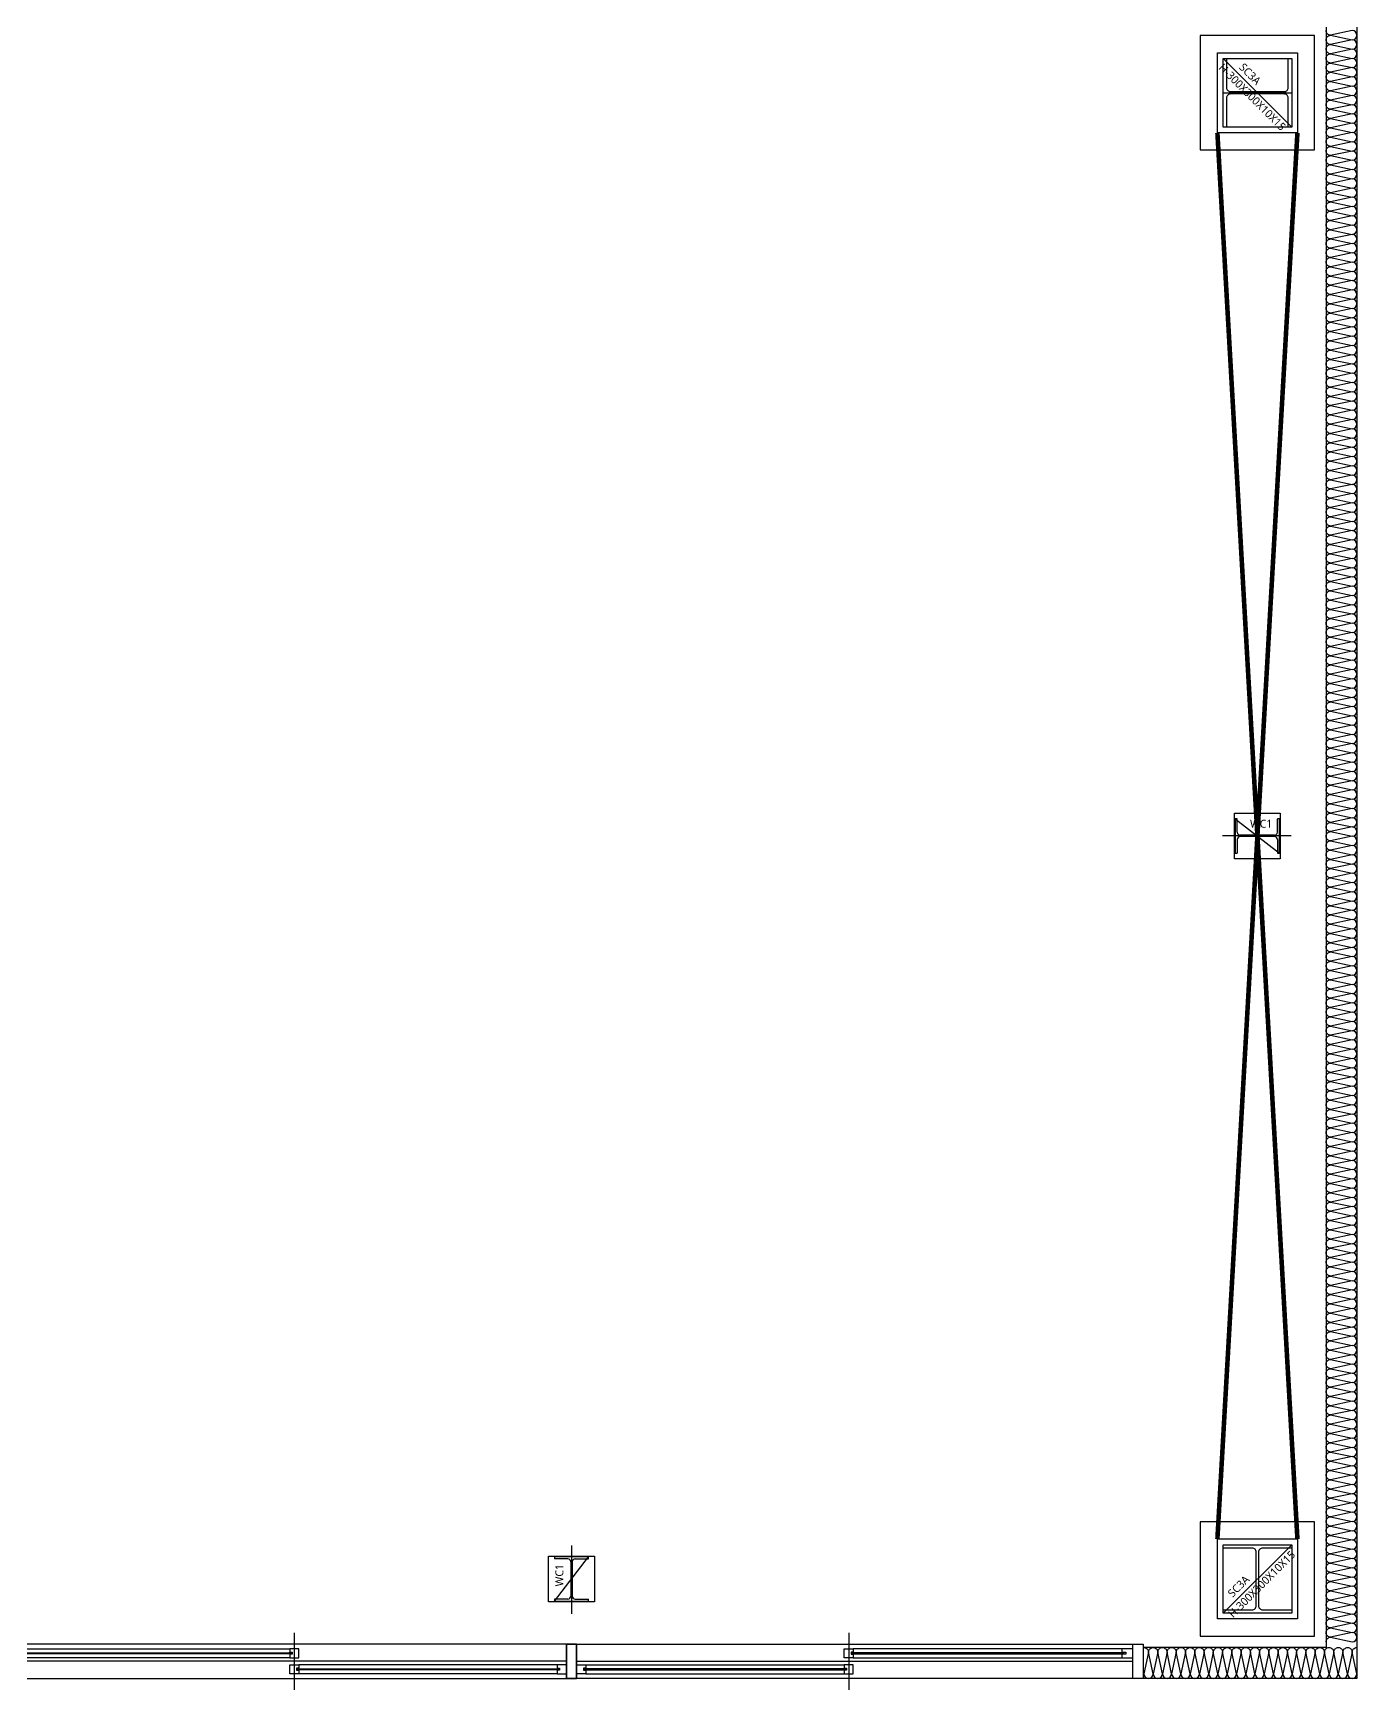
# Model space of a CAD drawing. Header units: millimetres. Extents: x -168200 to 504600, y -244718 to -125918.
# Drawn here: x -61055 to -55265, y -202303 to -195057 of the extents above; entities that cross this region are included whole.
import ezdxf
from ezdxf.enums import TextEntityAlignment as Align

# ---------------------------------------------------------------- set-up
doc = ezdxf.new("R2010")
doc.units = ezdxf.units.MM
doc.linetypes.add('CONTINOUS', pattern=[0])
doc.linetypes.add('PHANTOM2', pattern=[1.25, 0.625, -0.125, 0.125, -0.125, 0.125, -0.125])
doc.layers.add('arch', color=8, linetype='Continuous')
doc.styles.add('스타일1', font='malgun.ttf')

# ---------------------------------------------------------------- blocks, each defined once
blk = doc.blocks.new('*U487')
at = {"color": 0}
for points in [[(-3942.2, 0, -0.414214), (-3957.2, 15), (-3942.2, 85, 1), (-3972.2, 85), (-3957.2, 15, -0.414214), (-3972.2, 0, 0.414214)], [(-3912.2, 0, -0.414214), (-3927.2, 15), (-3912.2, 85, 1), (-3942.2, 85), (-3927.2, 15, -0.414214), (-3942.2, 0, 0.414214)], [(-3882.2, 0, -0.414214), (-3897.2, 15), (-3882.2, 85, 1), (-3912.2, 85), (-3897.2, 15, -0.414214), (-3912.2, 0, 0.414214)], [(-3852.2, 0, -0.414214), (-3867.2, 15), (-3852.2, 85, 1), (-3882.2, 85), (-3867.2, 15, -0.414214), (-3882.2, 0, 0.414214)], [(-3822.2, 0, -0.414214), (-3837.2, 15), (-3822.2, 85, 1), (-3852.2, 85), (-3837.2, 15, -0.414214), (-3852.2, 0, 0.414214)], [(-3792.2, 0, -0.414214), (-3807.2, 15), (-3792.2, 85, 1), (-3822.2, 85), (-3807.2, 15, -0.414214), (-3822.2, 0, 0.414214)], [(-3762.2, 0, -0.414214), (-3777.2, 15), (-3762.2, 85, 1), (-3792.2, 85), (-3777.2, 15, -0.414214), (-3792.2, 0, 0.414214)], [(-3732.2, 0, -0.414214), (-3747.2, 15), (-3732.2, 85, 1), (-3762.2, 85), (-3747.2, 15, -0.414214), (-3762.2, 0, 0.414214)], [(-3702.2, 0, -0.414214), (-3717.2, 15), (-3702.2, 85, 1), (-3732.2, 85), (-3717.2, 15, -0.414214), (-3732.2, 0, 0.414214)], [(-3672.2, 0, -0.414214), (-3687.2, 15), (-3672.2, 85, 1), (-3702.2, 85), (-3687.2, 15, -0.414214), (-3702.2, 0, 0.414214)], [(-3642.2, 0, -0.414214), (-3657.2, 15), (-3642.2, 85, 1), (-3672.2, 85), (-3657.2, 15, -0.414214), (-3672.2, 0, 0.414214)], [(-3612.2, 0, -0.414214), (-3627.2, 15), (-3612.2, 85, 1), (-3642.2, 85), (-3627.2, 15, -0.414214), (-3642.2, 0, 0.414214)], [(-3582.2, 0, -0.414214), (-3597.2, 15), (-3582.2, 85, 1), (-3612.2, 85), (-3597.2, 15, -0.414214), (-3612.2, 0, 0.414214)], [(-3552.2, 0, -0.414214), (-3567.2, 15), (-3552.2, 85, 1), (-3582.2, 85), (-3567.2, 15, -0.414214), (-3582.2, 0, 0.414214)], [(-3522.2, 0, -0.414214), (-3537.2, 15), (-3522.2, 85, 1), (-3552.2, 85), (-3537.2, 15, -0.414214), (-3552.2, 0, 0.414214)], [(-3492.2, 0, -0.414214), (-3507.2, 15), (-3492.2, 85, 1), (-3522.2, 85), (-3507.2, 15, -0.414214), (-3522.2, 0, 0.414214)], [(-3462.2, 0, -0.414214), (-3477.2, 15), (-3462.2, 85, 1), (-3492.2, 85), (-3477.2, 15, -0.414214), (-3492.2, 0, 0.414214)], [(-3432.2, 0, -0.414214), (-3447.2, 15), (-3432.2, 85, 1), (-3462.2, 85), (-3447.2, 15, -0.414214), (-3462.2, 0, 0.414214)], [(-3402.2, 0, -0.414214), (-3417.2, 15), (-3402.2, 85, 1), (-3432.2, 85), (-3417.2, 15, -0.414214), (-3432.2, 0, 0.414214)], [(-3372.2, 0, -0.414214), (-3387.2, 15), (-3372.2, 85, 1), (-3402.2, 85), (-3387.2, 15, -0.414214), (-3402.2, 0, 0.414214)], [(-3342.2, 0, -0.414214), (-3357.2, 15), (-3342.2, 85, 1), (-3372.2, 85), (-3357.2, 15, -0.414214), (-3372.2, 0, 0.414214)], [(-3312.2, 0, -0.414214), (-3327.2, 15), (-3312.2, 85, 1), (-3342.2, 85), (-3327.2, 15, -0.414214), (-3342.2, 0, 0.414214)], [(-3282.2, 0, -0.414214), (-3297.2, 15), (-3282.2, 85, 1), (-3312.2, 85), (-3297.2, 15, -0.414214), (-3312.2, 0, 0.414214)], [(-3252.2, 0, -0.414214), (-3267.2, 15), (-3252.2, 85, 1), (-3282.2, 85), (-3267.2, 15, -0.414214), (-3282.2, 0, 0.414214)], [(-3222.2, 0, -0.414214), (-3237.2, 15), (-3222.2, 85, 1), (-3252.2, 85), (-3237.2, 15, -0.414214), (-3252.2, 0, 0.414214)], [(-3192.2, 0, -0.414214), (-3207.2, 15), (-3192.2, 85, 1), (-3222.2, 85), (-3207.2, 15, -0.414214), (-3222.2, 0, 0.414214)], [(-3162.2, 0, -0.414214), (-3177.2, 15), (-3162.2, 85, 1), (-3192.2, 85), (-3177.2, 15, -0.414214), (-3192.2, 0, 0.414214)], [(-3132.2, 0, -0.414214), (-3147.2, 15), (-3132.2, 85, 1), (-3162.2, 85), (-3147.2, 15, -0.414214), (-3162.2, 0, 0.414214)], [(-3102.2, 0, -0.414214), (-3117.2, 15), (-3102.2, 85, 1), (-3132.2, 85), (-3117.2, 15, -0.414214), (-3132.2, 0, 0.414214)], [(-3072.2, 0, -0.414214), (-3087.2, 15), (-3072.2, 85, 1), (-3102.2, 85), (-3087.2, 15, -0.414214), (-3102.2, 0, 0.414214)], [(-3042.2, 0, -0.414214), (-3057.2, 15), (-3042.2, 85, 1), (-3072.2, 85), (-3057.2, 15, -0.414214), (-3072.2, 0, 0.414214)], [(-3012.2, 0, -0.414214), (-3027.2, 15), (-3012.2, 85, 1), (-3042.2, 85), (-3027.2, 15, -0.414214), (-3042.2, 0, 0.414214)], [(-2982.2, 0, -0.414214), (-2997.2, 15), (-2982.2, 85, 1), (-3012.2, 85), (-2997.2, 15, -0.414214), (-3012.2, 0, 0.414214)], [(-2952.2, 0, -0.414214), (-2967.2, 15), (-2952.2, 85, 1), (-2982.2, 85), (-2967.2, 15, -0.414214), (-2982.2, 0, 0.414214)], [(-2922.2, 0, -0.414214), (-2937.2, 15), (-2922.2, 85, 1), (-2952.2, 85), (-2937.2, 15, -0.414214), (-2952.2, 0, 0.414214)], [(-2892.2, 0, -0.414214), (-2907.2, 15), (-2892.2, 85, 1), (-2922.2, 85), (-2907.2, 15, -0.414214), (-2922.2, 0, 0.414214)], [(-2862.2, 0, -0.414214), (-2877.2, 15), (-2862.2, 85, 1), (-2892.2, 85), (-2877.2, 15, -0.414214), (-2892.2, 0, 0.414214)], [(-2832.2, 0, -0.414214), (-2847.2, 15), (-2832.2, 85, 1), (-2862.2, 85), (-2847.2, 15, -0.414214), (-2862.2, 0, 0.414214)], [(-2802.2, 0, -0.414214), (-2817.2, 15), (-2802.2, 85, 1), (-2832.2, 85), (-2817.2, 15, -0.414214), (-2832.2, 0, 0.414214)], [(-2772.2, 0, -0.414214), (-2787.2, 15), (-2772.2, 85, 1), (-2802.2, 85), (-2787.2, 15, -0.414214), (-2802.2, 0, 0.414214)], [(-2742.2, 0, -0.414214), (-2757.2, 15), (-2742.2, 85, 1), (-2772.2, 85), (-2757.2, 15, -0.414214), (-2772.2, 0, 0.414214)], [(-2712.2, 0, -0.414214), (-2727.2, 15), (-2712.2, 85, 1), (-2742.2, 85), (-2727.2, 15, -0.414214), (-2742.2, 0, 0.414214)], [(-2682.2, 0, -0.414214), (-2697.2, 15), (-2682.2, 85, 1), (-2712.2, 85), (-2697.2, 15, -0.414214), (-2712.2, 0, 0.414214)], [(-2652.2, 0, -0.414214), (-2667.2, 15), (-2652.2, 85, 1), (-2682.2, 85), (-2667.2, 15, -0.414214), (-2682.2, 0, 0.414214)], [(-2622.2, 0, -0.414214), (-2637.2, 15), (-2622.2, 85, 1), (-2652.2, 85), (-2637.2, 15, -0.414214), (-2652.2, 0, 0.414214)], [(-2592.2, 0, -0.414214), (-2607.2, 15), (-2592.2, 85, 1), (-2622.2, 85), (-2607.2, 15, -0.414214), (-2622.2, 0, 0.414214)], [(-2562.2, 0, -0.414214), (-2577.2, 15), (-2562.2, 85, 1), (-2592.2, 85), (-2577.2, 15, -0.414214), (-2592.2, 0, 0.414214)], [(-2532.2, 0, -0.414214), (-2547.2, 15), (-2532.2, 85, 1), (-2562.2, 85), (-2547.2, 15, -0.414214), (-2562.2, 0, 0.414214)], [(-2502.2, 0, -0.414214), (-2517.2, 15), (-2502.2, 85, 1), (-2532.2, 85), (-2517.2, 15, -0.414214), (-2532.2, 0, 0.414214)], [(-2472.2, 0, -0.414214), (-2487.2, 15), (-2472.2, 85, 1), (-2502.2, 85), (-2487.2, 15, -0.414214), (-2502.2, 0, 0.414214)], [(-2442.2, 0, -0.414214), (-2457.2, 15), (-2442.2, 85, 1), (-2472.2, 85), (-2457.2, 15, -0.414214), (-2472.2, 0, 0.414214)], [(-2412.2, 0, -0.414214), (-2427.2, 15), (-2412.2, 85, 1), (-2442.2, 85), (-2427.2, 15, -0.414214), (-2442.2, 0, 0.414214)], [(-2382.2, 0, -0.414214), (-2397.2, 15), (-2382.2, 85, 1), (-2412.2, 85), (-2397.2, 15, -0.414214), (-2412.2, 0, 0.414214)], [(-2352.2, 0, -0.414214), (-2367.2, 15), (-2352.2, 85, 1), (-2382.2, 85), (-2367.2, 15, -0.414214), (-2382.2, 0, 0.414214)], [(-2322.2, 0, -0.414214), (-2337.2, 15), (-2322.2, 85, 1), (-2352.2, 85), (-2337.2, 15, -0.414214), (-2352.2, 0, 0.414214)], [(-2292.2, 0, -0.414214), (-2307.2, 15), (-2292.2, 85, 1), (-2322.2, 85), (-2307.2, 15, -0.414214), (-2322.2, 0, 0.414214)], [(-2262.2, 0, -0.414214), (-2277.2, 15), (-2262.2, 85, 1), (-2292.2, 85), (-2277.2, 15, -0.414214), (-2292.2, 0, 0.414214)], [(-2232.2, 0, -0.414214), (-2247.2, 15), (-2232.2, 85, 1), (-2262.2, 85), (-2247.2, 15, -0.414214), (-2262.2, 0, 0.414214)], [(-2202.2, 0, -0.414214), (-2217.2, 15), (-2202.2, 85, 1), (-2232.2, 85), (-2217.2, 15, -0.414214), (-2232.2, 0, 0.414214)], [(-2172.2, 0, -0.414214), (-2187.2, 15), (-2172.2, 85, 1), (-2202.2, 85), (-2187.2, 15, -0.414214), (-2202.2, 0, 0.414214)], [(-2142.2, 0, -0.414214), (-2157.2, 15), (-2142.2, 85, 1), (-2172.2, 85), (-2157.2, 15, -0.414214), (-2172.2, 0, 0.414214)], [(-2112.2, 0, -0.414214), (-2127.2, 15), (-2112.2, 85, 1), (-2142.2, 85), (-2127.2, 15, -0.414214), (-2142.2, 0, 0.414214)], [(-2082.2, 0, -0.414214), (-2097.2, 15), (-2082.2, 85, 1), (-2112.2, 85), (-2097.2, 15, -0.414214), (-2112.2, 0, 0.414214)], [(-2052.2, 0, -0.414214), (-2067.2, 15), (-2052.2, 85, 1), (-2082.2, 85), (-2067.2, 15, -0.414214), (-2082.2, 0, 0.414214)], [(-2022.2, 0, -0.414214), (-2037.2, 15), (-2022.2, 85, 1), (-2052.2, 85), (-2037.2, 15, -0.414214), (-2052.2, 0, 0.414214)], [(-1992.2, 0, -0.414214), (-2007.2, 15), (-1992.2, 85, 1), (-2022.2, 85), (-2007.2, 15, -0.414214), (-2022.2, 0, 0.414214)], [(-1962.2, 0, -0.414214), (-1977.2, 15), (-1962.2, 85, 1), (-1992.2, 85), (-1977.2, 15, -0.414214), (-1992.2, 0, 0.414214)], [(-1932.2, 0, -0.414214), (-1947.2, 15), (-1932.2, 85, 1), (-1962.2, 85), (-1947.2, 15, -0.414214), (-1962.2, 0, 0.414214)], [(-1902.2, 0, -0.414214), (-1917.2, 15), (-1902.2, 85, 1), (-1932.2, 85), (-1917.2, 15, -0.414214), (-1932.2, 0, 0.414214)], [(-1872.2, 0, -0.414214), (-1887.2, 15), (-1872.2, 85, 1), (-1902.2, 85), (-1887.2, 15, -0.414214), (-1902.2, 0, 0.414214)], [(-1842.2, 0, -0.414214), (-1857.2, 15), (-1842.2, 85, 1), (-1872.2, 85), (-1857.2, 15, -0.414214), (-1872.2, 0, 0.414214)], [(-1812.2, 0, -0.414214), (-1827.2, 15), (-1812.2, 85, 1), (-1842.2, 85), (-1827.2, 15, -0.414214), (-1842.2, 0, 0.414214)], [(-1782.2, 0, -0.414214), (-1797.2, 15), (-1782.2, 85, 1), (-1812.2, 85), (-1797.2, 15, -0.414214), (-1812.2, 0, 0.414214)], [(-1752.2, 0, -0.414214), (-1767.2, 15), (-1752.2, 85, 1), (-1782.2, 85), (-1767.2, 15, -0.414214), (-1782.2, 0, 0.414214)], [(-1722.2, 0, -0.414214), (-1737.2, 15), (-1722.2, 85, 1), (-1752.2, 85), (-1737.2, 15, -0.414214), (-1752.2, 0, 0.414214)], [(-1692.2, 0, -0.414214), (-1707.2, 15), (-1692.2, 85, 1), (-1722.2, 85), (-1707.2, 15, -0.414214), (-1722.2, 0, 0.414214)], [(-1662.2, 0, -0.414214), (-1677.2, 15), (-1662.2, 85, 1), (-1692.2, 85), (-1677.2, 15, -0.414214), (-1692.2, 0, 0.414214)], [(-1632.2, 0, -0.414214), (-1647.2, 15), (-1632.2, 85, 1), (-1662.2, 85), (-1647.2, 15, -0.414214), (-1662.2, 0, 0.414214)], [(-1602.2, 0, -0.414214), (-1617.2, 15), (-1602.2, 85, 1), (-1632.2, 85), (-1617.2, 15, -0.414214), (-1632.2, 0, 0.414214)], [(-1572.2, 0, -0.414214), (-1587.2, 15), (-1572.2, 85, 1), (-1602.2, 85), (-1587.2, 15, -0.414214), (-1602.2, 0, 0.414214)], [(-1542.2, 0, -0.414214), (-1557.2, 15), (-1542.2, 85, 1), (-1572.2, 85), (-1557.2, 15, -0.414214), (-1572.2, 0, 0.414214)], [(-1512.2, 0, -0.414214), (-1527.2, 15), (-1512.2, 85, 1), (-1542.2, 85), (-1527.2, 15, -0.414214), (-1542.2, 0, 0.414214)], [(-1482.2, 0, -0.414214), (-1497.2, 15), (-1482.2, 85, 1), (-1512.2, 85), (-1497.2, 15, -0.414214), (-1512.2, 0, 0.414214)], [(-1452.2, 0, -0.414214), (-1467.2, 15), (-1452.2, 85, 1), (-1482.2, 85), (-1467.2, 15, -0.414214), (-1482.2, 0, 0.414214)], [(-1422.2, 0, -0.414214), (-1437.2, 15), (-1422.2, 85, 1), (-1452.2, 85), (-1437.2, 15, -0.414214), (-1452.2, 0, 0.414214)], [(-1392.2, 0, -0.414214), (-1407.2, 15), (-1392.2, 85, 1), (-1422.2, 85), (-1407.2, 15, -0.414214), (-1422.2, 0, 0.414214)], [(-1362.2, 0, -0.414214), (-1377.2, 15), (-1362.2, 85, 1), (-1392.2, 85), (-1377.2, 15, -0.414214), (-1392.2, 0, 0.414214)], [(-1332.2, 0, -0.414214), (-1347.2, 15), (-1332.2, 85, 1), (-1362.2, 85), (-1347.2, 15, -0.414214), (-1362.2, 0, 0.414214)], [(-1302.2, 0, -0.414214), (-1317.2, 15), (-1302.2, 85, 1), (-1332.2, 85), (-1317.2, 15, -0.414214), (-1332.2, 0, 0.414214)], [(-1272.2, 0, -0.414214), (-1287.2, 15), (-1272.2, 85, 1), (-1302.2, 85), (-1287.2, 15, -0.414214), (-1302.2, 0, 0.414214)], [(-1242.2, 0, -0.414214), (-1257.2, 15), (-1242.2, 85, 1), (-1272.2, 85), (-1257.2, 15, -0.414214), (-1272.2, 0, 0.414214)], [(-1212.2, 0, -0.414214), (-1227.2, 15), (-1212.2, 85, 1), (-1242.2, 85), (-1227.2, 15, -0.414214), (-1242.2, 0, 0.414214)], [(-1182.2, 0, -0.414214), (-1197.2, 15), (-1182.2, 85, 1), (-1212.2, 85), (-1197.2, 15, -0.414214), (-1212.2, 0, 0.414214)], [(-1152.2, 0, -0.414214), (-1167.2, 15), (-1152.2, 85, 1), (-1182.2, 85), (-1167.2, 15, -0.414214), (-1182.2, 0, 0.414214)], [(-1122.2, 0, -0.414214), (-1137.2, 15), (-1122.2, 85, 1), (-1152.2, 85), (-1137.2, 15, -0.414214), (-1152.2, 0, 0.414214)], [(-1092.2, 0, -0.414214), (-1107.2, 15), (-1092.2, 85, 1), (-1122.2, 85), (-1107.2, 15, -0.414214), (-1122.2, 0, 0.414214)], [(-1062.2, 0, -0.414214), (-1077.2, 15), (-1062.2, 85, 1), (-1092.2, 85), (-1077.2, 15, -0.414214), (-1092.2, 0, 0.414214)], [(-1032.2, 0, -0.414214), (-1047.2, 15), (-1032.2, 85, 1), (-1062.2, 85), (-1047.2, 15, -0.414214), (-1062.2, 0, 0.414214)], [(-1002.2, 0, -0.414214), (-1017.2, 15), (-1002.2, 85, 1), (-1032.2, 85), (-1017.2, 15, -0.414214), (-1032.2, 0, 0.414214)], [(-972.2, 0, -0.414214), (-987.2, 15), (-972.2, 85, 1), (-1002.2, 85), (-987.2, 15, -0.414214), (-1002.2, 0, 0.414214)], [(-942.2, 0, -0.414214), (-957.2, 15), (-942.2, 85, 1), (-972.2, 85), (-957.2, 15, -0.414214), (-972.2, 0, 0.414214)], [(-912.2, 0, -0.414214), (-927.2, 15), (-912.2, 85, 1), (-942.2, 85), (-927.2, 15, -0.414214), (-942.2, 0, 0.414214)], [(-882.2, 0, -0.414214), (-897.2, 15), (-882.2, 85, 1), (-912.2, 85), (-897.2, 15, -0.414214), (-912.2, 0, 0.414214)], [(-852.2, 0, -0.414214), (-867.2, 15), (-852.2, 85, 1), (-882.2, 85), (-867.2, 15, -0.414214), (-882.2, 0, 0.414214)], [(-822.2, 0, -0.414214), (-837.2, 15), (-822.2, 85, 1), (-852.2, 85), (-837.2, 15, -0.414214), (-852.2, 0, 0.414214)], [(-792.2, 0, -0.414214), (-807.2, 15), (-792.2, 85, 1), (-822.2, 85), (-807.2, 15, -0.414214), (-822.2, 0, 0.414214)], [(-762.2, 0, -0.414214), (-777.2, 15), (-762.2, 85, 1), (-792.2, 85), (-777.2, 15, -0.414214), (-792.2, 0, 0.414214)], [(-732.2, 0, -0.414214), (-747.2, 15), (-732.2, 85, 1), (-762.2, 85), (-747.2, 15, -0.414214), (-762.2, 0, 0.414214)], [(-702.2, 0, -0.414214), (-717.2, 15), (-702.2, 85, 1), (-732.2, 85), (-717.2, 15, -0.414214), (-732.2, 0, 0.414214)], [(-672.2, 0, -0.414214), (-687.2, 15), (-672.2, 85, 1), (-702.2, 85), (-687.2, 15, -0.414214), (-702.2, 0, 0.414214)], [(-642.2, 0, -0.414214), (-657.2, 15), (-642.2, 85, 1), (-672.2, 85), (-657.2, 15, -0.414214), (-672.2, 0, 0.414214)], [(-612.2, 0, -0.414214), (-627.2, 15), (-612.2, 85, 1), (-642.2, 85), (-627.2, 15, -0.414214), (-642.2, 0, 0.414214)], [(-582.2, 0, -0.414214), (-597.2, 15), (-582.2, 85, 1), (-612.2, 85), (-597.2, 15, -0.414214), (-612.2, 0, 0.414214)], [(-552.2, 0, -0.414214), (-567.2, 15), (-552.2, 85, 1), (-582.2, 85), (-567.2, 15, -0.414214), (-582.2, 0, 0.414214)], [(-522.2, 0, -0.414214), (-537.2, 15), (-522.2, 85, 1), (-552.2, 85), (-537.2, 15, -0.414214), (-552.2, 0, 0.414214)], [(-492.2, 0, -0.414214), (-507.2, 15), (-492.2, 85, 1), (-522.2, 85), (-507.2, 15, -0.414214), (-522.2, 0, 0.414214)], [(-462.2, 0, -0.414214), (-477.2, 15), (-462.2, 85, 1), (-492.2, 85), (-477.2, 15, -0.414214), (-492.2, 0, 0.414214)], [(-432.2, 0, -0.414214), (-447.2, 15), (-432.2, 85, 1), (-462.2, 85), (-447.2, 15, -0.414214), (-462.2, 0, 0.414214)], [(-402.2, 0, -0.414214), (-417.2, 15), (-402.2, 85, 1), (-432.2, 85), (-417.2, 15, -0.414214), (-432.2, 0, 0.414214)], [(-372.2, 0, -0.414214), (-387.2, 15), (-372.2, 85, 1), (-402.2, 85), (-387.2, 15, -0.414214), (-402.2, 0, 0.414214)], [(-342.2, 0, -0.414214), (-357.2, 15), (-342.2, 85, 1), (-372.2, 85), (-357.2, 15, -0.414214), (-372.2, 0, 0.414214)], [(-312.2, 0, -0.414214), (-327.2, 15), (-312.2, 85, 1), (-342.2, 85), (-327.2, 15, -0.414214), (-342.2, 0, 0.414214)], [(-282.2, 0, -0.414214), (-297.2, 15), (-282.2, 85, 1), (-312.2, 85), (-297.2, 15, -0.414214), (-312.2, 0, 0.414214)], [(-252.2, 0, -0.414214), (-267.2, 15), (-252.2, 85, 1), (-282.2, 85), (-267.2, 15, -0.414214), (-282.2, 0, 0.414214)], [(-222.2, 0, -0.414214), (-237.2, 15), (-222.2, 85, 1), (-252.2, 85), (-237.2, 15, -0.414214), (-252.2, 0, 0.414214)], [(-192.2, 0, -0.414214), (-207.2, 15), (-192.2, 85, 1), (-222.2, 85), (-207.2, 15, -0.414214), (-222.2, 0, 0.414214)], [(-162.2, 0, -0.414214), (-177.2, 15), (-162.2, 85, 1), (-192.2, 85), (-177.2, 15, -0.414214), (-192.2, 0, 0.414214)], [(-132.2, 0, -0.414214), (-147.2, 15), (-132.2, 85, 1), (-162.2, 85), (-147.2, 15, -0.414214), (-162.2, 0, 0.414214)], [(-102.2, 0, -0.414214), (-117.2, 15), (-102.2, 85, 1), (-132.2, 85), (-117.2, 15, -0.414214), (-132.2, 0, 0.414214)], [(-72.2, 0, -0.414214), (-87.2, 15), (-72.2, 85, 1), (-102.2, 85), (-87.2, 15, -0.414214), (-102.2, 0, 0.414214)], [(-42.2, 0, -0.414214), (-57.2, 15), (-42.2, 85, 1), (-72.2, 85), (-57.2, 15, -0.414214), (-72.2, 0, 0.414214)], [(-12.2, 0, -0.414214), (-27.2, 15), (-12.2, 85, 1), (-42.2, 85), (-27.2, 15, -0.414214), (-42.2, 0, 0.414214)], [(17.8, 0, -0.414214), (2.8, 15), (17.8, 85, 1), (-12.2, 85), (2.8, 15, -0.414214), (-12.2, 0, 0.414214)], [(47.8, 0, -0.414214), (32.8, 15), (47.8, 85, 1), (17.8, 85), (32.8, 15, -0.414214), (17.8, 0, 0.414214)], [(77.8, 0, -0.414214), (62.8, 15), (77.8, 85, 1), (47.8, 85), (62.8, 15, -0.414214), (47.8, 0, 0.414214)], [(107.8, 0, -0.414214), (92.8, 15), (107.8, 85, 1), (77.8, 85), (92.8, 15, -0.414214), (77.8, 0, 0.414214)], [(137.8, 0, -0.414214), (122.8, 15), (137.8, 85, 1), (107.8, 85), (122.8, 15, -0.414214), (107.8, 0, 0.414214)], [(167.8, 0, -0.414214), (152.8, 15), (167.8, 85, 1), (137.8, 85), (152.8, 15, -0.414214), (137.8, 0, 0.414214)], [(197.8, 0, -0.414214), (182.8, 15), (197.8, 85, 1), (167.8, 85), (182.8, 15, -0.414214), (167.8, 0, 0.414214)], [(227.8, 0, -0.414214), (212.8, 15), (227.8, 85, 1), (197.8, 85), (212.8, 15, -0.414214), (197.8, 0, 0.414214)], [(257.8, 0, -0.414214), (242.8, 15), (257.8, 85, 1), (227.8, 85), (242.8, 15, -0.414214), (227.8, 0, 0.414214)], [(287.8, 0, -0.414214), (272.8, 15), (287.8, 85, 1), (257.8, 85), (272.8, 15, -0.414214), (257.8, 0, 0.414214)], [(317.8, 0, -0.414214), (302.8, 15), (317.8, 85, 1), (287.8, 85), (302.8, 15, -0.414214), (287.8, 0, 0.414214)], [(347.8, 0, -0.414214), (332.8, 15), (347.8, 85, 1), (317.8, 85), (332.8, 15, -0.414214), (317.8, 0, 0.414214)], [(377.8, 0, -0.414214), (362.8, 15), (377.8, 85, 1), (347.8, 85), (362.8, 15, -0.414214), (347.8, 0, 0.414214)], [(407.8, 0, -0.414214), (392.8, 15), (407.8, 85, 1), (377.8, 85), (392.8, 15, -0.414214), (377.8, 0, 0.414214)], [(437.8, 0, -0.414214), (422.8, 15), (437.8, 85, 1), (407.8, 85), (422.8, 15, -0.414214), (407.8, 0, 0.414214)], [(467.8, 0, -0.414214), (452.8, 15), (467.8, 85, 1), (437.8, 85), (452.8, 15, -0.414214), (437.8, 0, 0.414214)], [(497.8, 0, -0.414214), (482.8, 15), (497.8, 85, 1), (467.8, 85), (482.8, 15, -0.414214), (467.8, 0, 0.414214)], [(527.8, 0, -0.414214), (512.8, 15), (527.8, 85, 1), (497.8, 85), (512.8, 15, -0.414214), (497.8, 0, 0.414214)], [(557.8, 0, -0.414214), (542.8, 15), (557.8, 85, 1), (527.8, 85), (542.8, 15, -0.414214), (527.8, 0, 0.414214)], [(587.8, 0, -0.414214), (572.8, 15), (587.8, 85, 1), (557.8, 85), (572.8, 15, -0.414214), (557.8, 0, 0.414214)], [(617.8, 0, -0.414214), (602.8, 15), (617.8, 85, 1), (587.8, 85), (602.8, 15, -0.414214), (587.8, 0, 0.414214)], [(647.8, 0, -0.414214), (632.8, 15), (647.8, 85, 1), (617.8, 85), (632.8, 15, -0.414214), (617.8, 0, 0.414214)], [(677.8, 0, -0.414214), (662.8, 15), (677.8, 85, 1), (647.8, 85), (662.8, 15, -0.414214), (647.8, 0, 0.414214)], [(707.8, 0, -0.414214), (692.8, 15), (707.8, 85, 1), (677.8, 85), (692.8, 15, -0.414214), (677.8, 0, 0.414214)], [(737.8, 0, -0.414214), (722.8, 15), (737.8, 85, 1), (707.8, 85), (722.8, 15, -0.414214), (707.8, 0, 0.414214)], [(767.8, 0, -0.414214), (752.8, 15), (767.8, 85, 1), (737.8, 85), (752.8, 15, -0.414214), (737.8, 0, 0.414214)], [(797.8, 0, -0.414214), (782.8, 15), (797.8, 85, 1), (767.8, 85), (782.8, 15, -0.414214), (767.8, 0, 0.414214)], [(827.8, 0, -0.414214), (812.8, 15), (827.8, 85, 1), (797.8, 85), (812.8, 15, -0.414214), (797.8, 0, 0.414214)], [(857.8, 0, -0.414214), (842.8, 15), (857.8, 85, 1), (827.8, 85), (842.8, 15, -0.414214), (827.8, 0, 0.414214)], [(887.8, 0, -0.414214), (872.8, 15), (887.8, 85, 1), (857.8, 85), (872.8, 15, -0.414214), (857.8, 0, 0.414214)], [(917.8, 0, -0.414214), (902.8, 15), (917.8, 85, 1), (887.8, 85), (902.8, 15, -0.414214), (887.8, 0, 0.414214)], [(947.8, 0, -0.414214), (932.8, 15), (947.8, 85, 1), (917.8, 85), (932.8, 15, -0.414214), (917.8, 0, 0.414214)], [(977.8, 0, -0.414214), (962.8, 15), (977.8, 85, 1), (947.8, 85), (962.8, 15, -0.414214), (947.8, 0, 0.414214)], [(1007.8, 0, -0.414214), (992.8, 15), (1007.8, 85, 1), (977.8, 85), (992.8, 15, -0.414214), (977.8, 0, 0.414214)], [(1037.8, 0, -0.414214), (1022.8, 15), (1037.8, 85, 1), (1007.8, 85), (1022.8, 15, -0.414214), (1007.8, 0, 0.414214)], [(1067.8, 0, -0.414214), (1052.8, 15), (1067.8, 85, 1), (1037.8, 85), (1052.8, 15, -0.414214), (1037.8, 0, 0.414214)], [(1097.8, 0, -0.414214), (1082.8, 15), (1097.8, 85, 1), (1067.8, 85), (1082.8, 15, -0.414214), (1067.8, 0, 0.414214)], [(1127.8, 0, -0.414214), (1112.8, 15), (1127.8, 85, 1), (1097.8, 85), (1112.8, 15, -0.414214), (1097.8, 0, 0.414214)], [(1157.8, 0, -0.414214), (1142.8, 15), (1157.8, 85, 1), (1127.8, 85), (1142.8, 15, -0.414214), (1127.8, 0, 0.414214)], [(1187.8, 0, -0.414214), (1172.8, 15), (1187.8, 85, 1), (1157.8, 85), (1172.8, 15, -0.414214), (1157.8, 0, 0.414214)], [(1217.8, 0, -0.414214), (1202.8, 15), (1217.8, 85, 1), (1187.8, 85), (1202.8, 15, -0.414214), (1187.8, 0, 0.414214)], [(1247.8, 0, -0.414214), (1232.8, 15), (1247.8, 85, 1), (1217.8, 85), (1232.8, 15, -0.414214), (1217.8, 0, 0.414214)]]:
    blk.add_lwpolyline(points, format="xyb", dxfattribs=at)
blk = doc.blocks.new('*U488')
at = {"color": 0}
for points in [[(-39048.1, 0, -0.414214), (-39063.1, 15), (-39048.1, 85, 1), (-39078.1, 85), (-39063.1, 15, -0.414214), (-39078.1, 0, 0.414214)], [(-39018.1, 0, -0.414214), (-39033.1, 15), (-39018.1, 85, 1), (-39048.1, 85), (-39033.1, 15, -0.414214), (-39048.1, 0, 0.414214)], [(-38988.1, 0, -0.414214), (-39003.1, 15), (-38988.1, 85, 1), (-39018.1, 85), (-39003.1, 15, -0.414214), (-39018.1, 0, 0.414214)], [(-38958.1, 0, -0.414214), (-38973.1, 15), (-38958.1, 85, 1), (-38988.1, 85), (-38973.1, 15, -0.414214), (-38988.1, 0, 0.414214)], [(-38928.1, 0, -0.414214), (-38943.1, 15), (-38928.1, 85, 1), (-38958.1, 85), (-38943.1, 15, -0.414214), (-38958.1, 0, 0.414214)], [(-38898.1, 0, -0.414214), (-38913.1, 15), (-38898.1, 85, 1), (-38928.1, 85), (-38913.1, 15, -0.414214), (-38928.1, 0, 0.414214)], [(-38868.1, 0, -0.414214), (-38883.1, 15), (-38868.1, 85, 1), (-38898.1, 85), (-38883.1, 15, -0.414214), (-38898.1, 0, 0.414214)], [(-38838.1, 0, -0.414214), (-38853.1, 15), (-38838.1, 85, 1), (-38868.1, 85), (-38853.1, 15, -0.414214), (-38868.1, 0, 0.414214)], [(-38808.1, 0, -0.414214), (-38823.1, 15), (-38808.1, 85, 1), (-38838.1, 85), (-38823.1, 15, -0.414214), (-38838.1, 0, 0.414214)], [(-38778.1, 0, -0.414214), (-38793.1, 15), (-38778.1, 85, 1), (-38808.1, 85), (-38793.1, 15, -0.414214), (-38808.1, 0, 0.414214)], [(-38748.1, 0, -0.414214), (-38763.1, 15), (-38748.1, 85, 1), (-38778.1, 85), (-38763.1, 15, -0.414214), (-38778.1, 0, 0.414214)], [(-38718.1, 0, -0.414214), (-38733.1, 15), (-38718.1, 85, 1), (-38748.1, 85), (-38733.1, 15, -0.414214), (-38748.1, 0, 0.414214)], [(-38688.1, 0, -0.414214), (-38703.1, 15), (-38688.1, 85, 1), (-38718.1, 85), (-38703.1, 15, -0.414214), (-38718.1, 0, 0.414214)], [(-38658.1, 0, -0.414214), (-38673.1, 15), (-38658.1, 85, 1), (-38688.1, 85), (-38673.1, 15, -0.414214), (-38688.1, 0, 0.414214)], [(-38628.1, 0, -0.414214), (-38643.1, 15), (-38628.1, 85, 1), (-38658.1, 85), (-38643.1, 15, -0.414214), (-38658.1, 0, 0.414214)], [(-38598.1, 0, -0.414214), (-38613.1, 15), (-38598.1, 85, 1), (-38628.1, 85), (-38613.1, 15, -0.414214), (-38628.1, 0, 0.414214)], [(-38568.1, 0, -0.414214), (-38583.1, 15), (-38568.1, 85, 1), (-38598.1, 85), (-38583.1, 15, -0.414214), (-38598.1, 0, 0.414214)], [(-38538.1, 0, -0.414214), (-38553.1, 15), (-38538.1, 85, 1), (-38568.1, 85), (-38553.1, 15, -0.414214), (-38568.1, 0, 0.414214)], [(-38508.1, 0, -0.414214), (-38523.1, 15), (-38508.1, 85, 1), (-38538.1, 85), (-38523.1, 15, -0.414214), (-38538.1, 0, 0.414214)], [(-38478.1, 0, -0.414214), (-38493.1, 15), (-38478.1, 85, 1), (-38508.1, 85), (-38493.1, 15, -0.414214), (-38508.1, 0, 0.414214)], [(-38448.1, 0, -0.414214), (-38463.1, 15), (-38448.1, 85, 1), (-38478.1, 85), (-38463.1, 15, -0.414214), (-38478.1, 0, 0.414214)], [(-38418.1, 0, -0.414214), (-38433.1, 15), (-38418.1, 85, 1), (-38448.1, 85), (-38433.1, 15, -0.414214), (-38448.1, 0, 0.414214)], [(-38388.1, 0, -0.414214), (-38403.1, 15), (-38388.1, 85, 1), (-38418.1, 85), (-38403.1, 15, -0.414214), (-38418.1, 0, 0.414214)]]:
    blk.add_lwpolyline(points, format="xyb", dxfattribs=at)
blk = doc.blocks.new('A$Cfef6c29d_1')
at = {"color": 0}
for p, q in [((40, 270), (40, 225)), ((190, 270), (40, 270)), ((40, 225), (190, 225)), ((190, 225), (190, 270)), ((-10, -965), (240, -965)), ((40, -2207.5), (40, -2252.5)), ((190, -2207.5), (40, -2207.5)), ((190, -2252.5), (190, -2207.5)), ((40, -2252.5), (190, -2252.5))]:
    blk.add_line(p, q, dxfattribs=at)
at = {"color": 0, "ltscale": 12}
for p, q in [((40, 225), (40, -2207.5)), ((115, 225), (115, -2207.5)), ((190, -2207.5), (190, 225)), ((130, 185), (130, -945)), ((170, 185), (170, -945)), ((60, -2160), (60, -985)), ((100, -985), (100, -2160))]:
    blk.add_line(p, q, dxfattribs=at)
at = {"color": 0}
for points in [[(130, 185), (145.5, 185), (145.5, 195), (154.5, 195), (154.5, 185), (170, 185), (170, 225), (130, 225), (130, 185)], [(60, -985), (75.5, -985), (75.5, -975), (84.5, -975), (84.5, -985), (100, -985), (100, -945), (60, -945), (60, -985)], [(130, -945), (145.5, -945), (145.5, -955), (154.5, -955), (154.5, -945), (170, -945), (170, -985), (130, -985), (130, -945)], [(60, -2160), (75.5, -2160), (75.5, -2177.5), (84.5, -2177.5), (84.5, -2160), (100, -2160), (100, -2207.5), (60, -2207.5), (60, -2160)]]:
    blk.add_lwpolyline(points, close=True, dxfattribs=at)
at = {"color": 0, "ltscale": 12}
for points in [[(147.5, -953), (147.5, 193), (152.5, 193), (152.5, -953)], [(77.5, -2168), (77.5, -977), (82.5, -977), (82.5, -2168)]]:
    blk.add_lwpolyline(points, close=True, dxfattribs=at)
at = {"color": 0}
for centre, start, end in [((146.5, 185), 0, 180), ((153.5, 185), 0, 180), ((76.5, -985), 0, 180), ((83.5, -985), 0, 180), ((146.5, -945), 180, 0), ((153.5, -945), 180, 0), ((76.5, -2160), 180, 0), ((83.5, -2160), 180, 0)]:
    blk.add_arc(centre, 1, start, end, dxfattribs=at)
blk = doc.blocks.new('1층 창문')
at = {"color": 0, "rotation": 270}
blk.add_blockref('A$Cfef6c29d_1', (109252.5, 42655, 1), dxfattribs=at)
at = {"color": 0, "xscale": -1, "rotation": 90}
blk.add_blockref('A$Cfef6c29d_1', (109747.5, 42655, 1), dxfattribs=at)
blk = doc.blocks.new('S-SC3A')
at = {"color": 0}
blk.add_line((-150, -150), (150, 150), dxfattribs=at)
for points in [[(-175, 175), (175, 175), (175, -175), (-175, -175)], [(-150, 150), (150, 150), (150, -150), (-150, -150)]]:
    blk.add_lwpolyline(points, close=True, dxfattribs=at)
blk.add_lwpolyline([(-150, -150), (-150, -135), (-23, -135, 0.414214), (-5, -117), (-5, 117, 0.414214), (-23, 135), (-150, 135), (-150, 150), (150, 150), (150, 135), (23, 135, 0.414214), (5, 117), (5, -117, 0.414214), (23, -135), (150, -135), (150, -150)], format="xyb", close=True, dxfattribs=at)
at = {"color": 0, "style": '스타일1'}
blk.add_text('H-300X300X10X15', height=35, rotation=45, dxfattribs=at).set_placement((18.7, -22.5), align=Align.MIDDLE_CENTER)
blk.add_text('SC3A', height=35, rotation=45, dxfattribs=at).set_placement((-108.6, -82.9))
blk = doc.blocks.new('*U506')
at = {"color": 0}
for p, q in [((59, 185), (0, 185)), ((72, 172), (72, 22)), ((78, 172), (78, 22)), ((91, 185), (150, 185)), ((59, 9), (0, 9)), ((91, 9), (150, 9))]:
    blk.add_line(p, q, dxfattribs=at)
for points in [[(150, 185), (150, 194), (0, 194), (0, 185)], [(0, 9), (0, 0), (150, 0), (150, 9)]]:
    blk.add_lwpolyline(points, dxfattribs=at)
for centre, start, end in [((59, 172), 0, 90), ((91, 172), 90, 180), ((59, 22), 270, 0), ((91, 22), 180, 270)]:
    blk.add_arc(centre, 13, start, end, dxfattribs=at)
blk = doc.blocks.new('S-WC1')
at = {"color": 0}
for p, q in [((0, 147), (0, -153)), ((-75, -97), (75, 97))]:
    blk.add_line(p, q, dxfattribs=at)
blk.add_lwpolyline([(-100, 100), (100, 100), (100, -100), (-100, -100)], close=True, dxfattribs=at)
blk.add_blockref('*U506', (-75, -97), dxfattribs=at)
at = {"color": 0, "style": '스타일1'}
blk.add_text('WC1', height=35, rotation=90, dxfattribs=at).set_placement((-35.6, -32.3))
blk = doc.blocks.new('pit건축기초')
at = {"layer": 'arch', "linetype": 'CONTINOUS'}
blk.add_line((-305722.2, -112888.1), (-305422.2, -112888.1), dxfattribs=at)
at = {"layer": 'arch'}
for points in [[(-305140.2, -105488.1), (-305140.2, -119823.1), (-306075.2, -119823.1)], [(-305275.2, -105488.1), (-305275.2, -119688.1), (-306075.2, -119688.1)]]:
    blk.add_lwpolyline(points, dxfattribs=at)
at = {"layer": 'arch', "ltscale": 3}
for points in [[(-305825.2, -113138.1), (-305325.2, -113138.1), (-305325.2, -112638.1), (-305825.2, -112638.1)], [(-305825.2, -119638.1), (-305325.2, -119638.1), (-305325.2, -119138.1), (-305825.2, -119138.1)]]:
    blk.add_lwpolyline(points, close=True, dxfattribs=at)
at = {"layer": 'arch', "linetype": 'PHANTOM2', "ltscale": 3, "const_width": 20}
for points in [[(-305400.2, -119213.1), (-305750.2, -113063.1)], [(-305750.2, -119213.1), (-305400.2, -113063.1)]]:
    blk.add_lwpolyline(points, dxfattribs=at)
at = {"layer": 'arch'}
for name, p in [('1층 창문', (-418075.2, -162288.1)), ('S-WC1', (-308575.2, -119388.1)), ('S-SC3A', (-305575.2, -119388.1))]:
    blk.add_blockref(name, p, dxfattribs=at)
at = {"layer": 'arch', "xscale": 1.35, "yscale": 1.35, "zscale": 1.35}
for name, p, rotation in [('*U487', (-305275.2, -117978.6), 270), ('*U488', (-357895.7, -119688.1), 180)]:
    blk.add_blockref(name, p, dxfattribs=dict(at, rotation=rotation))
at = {"layer": 'arch', "rotation": 270}
for name, p in [('S-SC3A', (-305575.2, -112888.1)), ('S-WC1', (-305575.2, -116138.1))]:
    blk.add_blockref(name, p, dxfattribs=at)

msp = doc.modelspace()

# ---------------------------------------------------------------- block references
msp.add_blockref('pit건축기초', (249875.2, -82429.6))

doc.saveas('drawing.dxf')
